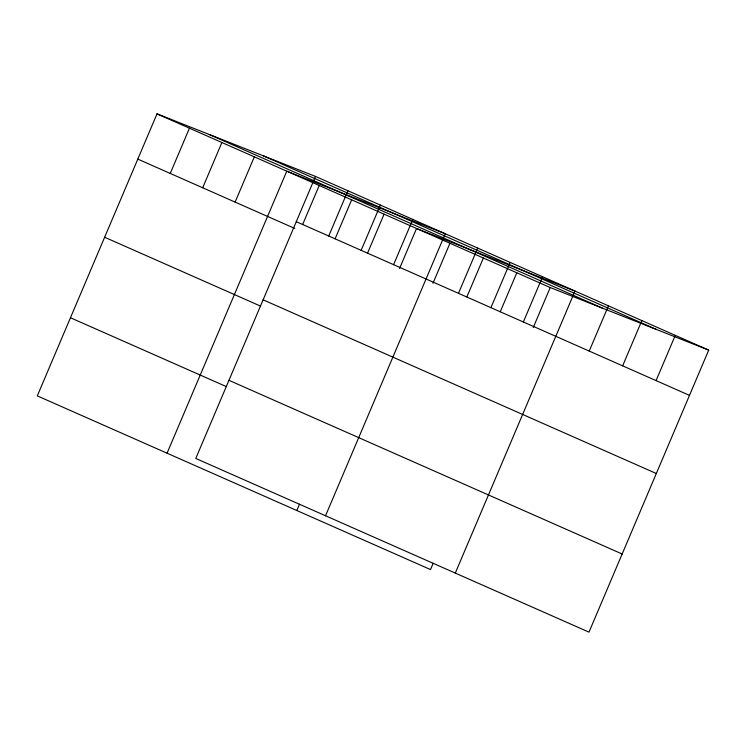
<?xml version="1.0" encoding="UTF-8"?>
<svg xmlns="http://www.w3.org/2000/svg" width="746" height="746" viewBox="0 0 746 746"><rect width="100%" height="100%" fill="white"/><g stroke="black" fill="none" stroke-linecap="round" stroke-linejoin="round"><path stroke-width="1.12" d="M315.493 176.429L195.778 458.454L588.986 632.142L708.7 350.116L315.493 176.429L157.014 113.858L37.3 395.884L430.507 569.571L433.202 563.23M170.247 173.436L189.456 128.191M202.688 187.768L221.888 142.514M235.121 202.101L254.33 156.846M167.057 453.195L286.772 171.179L445.25 233.75L325.536 515.775M302.68 224.443L319.213 185.502M328.725 236.006L347.925 190.762M335.122 238.767L351.655 199.835M361.157 250.339L380.367 205.094M367.564 253.099L384.087 214.167M393.599 264.671L412.808 219.417M296.815 510.516L299.51 504.184M399.558 268.476L416.529 228.49L575.007 291.061L455.293 573.087M432.978 283.247L449.95 243.252M458.482 293.327L477.692 248.073M466.847 296.955L483.38 258.023M490.924 307.66L510.124 262.405M500.268 311.716L516.801 272.784M523.356 321.983L542.566 276.738M533.25 327.531L550.222 287.546L708.7 350.116M589.228 351.077L608.428 305.832M622.649 365.838L641.858 320.594M656.07 380.609L675.279 335.355M263.189 155.783L656.405 329.471M209.309 134.504L602.516 308.191M157.014 113.858L550.222 287.546M296.283 221.683L689.49 395.371M137.805 159.112L294.773 228.444M263.114 299.817L656.321 473.505M104.636 237.247L260.559 306.112M228.947 380.32L622.155 554.008M70.469 317.749L226.383 386.615"/></g></svg>
